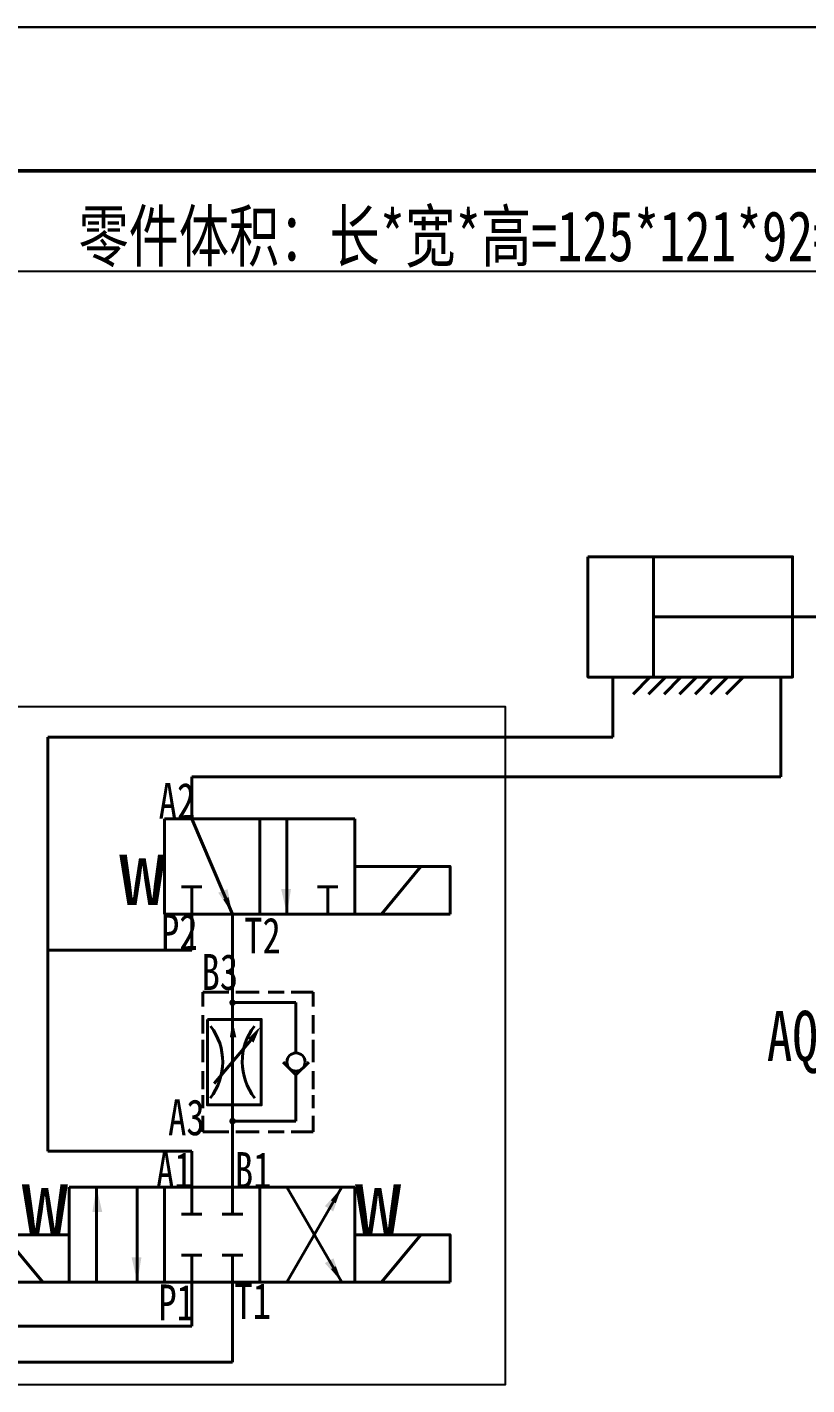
# Model space of a CAD drawing. Header units: millimetres. Extents: x 786 to 1206, y 249 to 546.
# Drawn here: x 1066.5 to 1120.8, y 451.3 to 545.9 of the extents above; entities that cross this region are included whole.
import ezdxf

# ---------------------------------------------------------------- set-up
doc = ezdxf.new("R2010")
doc.units = ezdxf.units.MM
doc.linetypes.add('CENTER', pattern=[50.8, 31.75, -6.35, 6.35, -6.35])
for name, color, linetype, lineweight in [('总内框线', 7, 'Continuous', 50), ('总外框线', 7, 'Continuous', 30), ('粗实线', 7, 'Continuous', 40), ('粗实线层', 7, 'Continuous', 15), ('虚虚线', 7, 'Continuous', 15)]:
    doc.layers.add(name, color=color, linetype=linetype, lineweight=lineweight)
doc.styles.get("Standard").update_dxf_attribs({"font": '', "height": 3.5})
doc.styles.get('Standard').set_extended_font_data('HYSWLongFangSong')

# ---------------------------------------------------------------- blocks, each defined once
blk = doc.blocks.new('三位四通电磁阀O')
at = {"lineweight": 40, "transparency": 33554687}
for p, q in [((-40.771, 10.641), (-47.771, 10.641)), ((-47.771, 10.641), (-47.771, 3.641)), ((-40.771, 10.641), (-47.771, 10.641)), ((-47.771, 10.641), (-47.771, 3.641)), ((-45.771, 10.641), (-45.771, 3.641)), ((-42.771, 10.641), (-42.771, 3.641)), ((-40.771, 3.641), (-40.771, 10.641)), ((-33.771, 10.641), (-40.771, 10.641)), ((-40.771, 10.641), (-40.771, 3.641)), ((-33.771, 10.641), (-40.771, 10.641)), ((-40.771, 10.641), (-40.771, 3.641)), ((-33.771, 10.641), (-40.771, 10.641)), ((-40.771, 10.641), (-40.771, 3.641)), ((-38.771, 10.641), (-38.771, 8.641)), ((-35.771, 8.641), (-35.771, 10.641)), ((-33.771, 3.641), (-33.771, 10.641)), ((-26.771, 10.641), (-33.771, 10.641)), ((-33.771, 10.641), (-33.771, 3.641)), ((-33.771, 3.641), (-33.771, 10.641)), ((-33.771, 10.641), (-26.771, 10.641)), ((-33.771, 3.641), (-33.771, 10.641)), ((-27.729, 10.641), (-31.771, 3.641)), ((-27.729, 3.641), (-31.771, 10.641)), ((-27.789, 10.538), (-27.785, 10.548)), ((-26.771, 3.641), (-26.771, 10.641)), ((-26.771, 10.641), (-26.771, 3.641)), ((-38.021, 8.641), (-39.521, 8.641)), ((-35.021, 8.641), (-36.521, 8.641)), ((-52.621, 7.141), (-49.731, 3.641)), ((-21.921, 7.141), (-24.811, 3.641)), ((-39.521, 5.641), (-38.021, 5.641)), ((-38.771, 5.641), (-38.771, 3.641)), ((-36.521, 5.641), (-35.021, 5.641)), ((-35.771, 3.641), (-35.771, 5.641)), ((-47.771, 3.641), (-40.771, 3.641)), ((-47.771, 3.641), (-40.771, 3.641)), ((-40.771, 3.641), (-33.771, 3.641)), ((-40.771, 3.641), (-33.771, 3.641)), ((-40.771, 3.641), (-33.771, 3.641)), ((-33.771, 3.641), (-26.771, 3.641)), ((-26.771, 3.641), (-33.771, 3.641))]:
    blk.add_line(p, q, dxfattribs=at)
for points in [[(-54.771, 3.641), (-47.771, 3.641), (-47.771, 7.141), (-54.771, 7.141)], [(-19.771, 3.641), (-26.771, 3.641), (-26.771, 7.141), (-19.771, 7.141)]]:
    blk.add_lwpolyline(points, close=True, dxfattribs=at)
for points in [[(-45.347, 8.799), (-46.074, 8.8), (-45.771, 10.641)], [(-45.979, 9.391), (-45.562, 9.391), (-45.771, 10.641)], [(-28.363, 8.849), (-28.976, 9.239), (-27.733, 10.631)], [(-28.179, 9.456), (-28.539, 9.666), (-27.729, 10.641)], [(-43.195, 5.484), (-42.468, 5.483), (-42.771, 3.641)], [(-28.984, 5.055), (-28.346, 5.403), (-27.729, 3.641)], [(-42.562, 4.891), (-42.979, 4.891), (-42.771, 3.641)], [(-28.174, 4.828), (-28.535, 4.62), (-27.729, 3.641)]]:
    blk.add_solid(points, dxfattribs=at)
at = {"lineweight": 40, "transparency": 33554687, "char_height": 5, "width": 5.4329, "attachment_point": 1}
for insert in [(-51.271, 12.141), (-26.771, 12.141)]:
    blk.add_mtext('{\\Ftxt|c0;w}', dxfattribs=dict(at, insert=insert))
blk = doc.blocks.new('单向调速阀')
at = {"lineweight": 40, "transparency": 33554687}
h = blk.add_hatch(color=256, dxfattribs=at)
edge = h.paths.add_edge_path()
edge.add_arc((70.84, 43.62), 0.2, 0, 360)
h = blk.add_hatch(color=256, dxfattribs=at)
edge = h.paths.add_edge_path()
edge.add_arc((70.84, 30.56), 0.2, 0, 360)
for p, q in [((70.84, 43.62), (70.84, 30.56)), ((70.84, 43.62), (77.84, 43.62)), ((77.84, 43.62), (77.84, 38.07)), ((68.81, 34.7), (72.86, 39.48)), ((76.42, 37.07), (77.84, 35.65)), ((77.84, 35.65), (79.25, 37.07)), ((77.84, 30.56), (77.84, 35.65))]:
    blk.add_line(p, q, dxfattribs=at)
at = {"lineweight": 40}
blk.add_line((70.84, 30.56), (77.84, 30.56), dxfattribs=at)
at = {"lineweight": 40, "transparency": 33554687}
for centre, radius in [((70.84, 43.62), 0.2), ((77.84, 37.07), 1), ((70.84, 30.56), 0.2)]:
    blk.add_circle(centre, radius, dxfattribs=at)
for centre, start, end in [((63.33, 37.09), 321.6226, 37.8888), ((78.34, 37.09), 142.1112, 218.3774)]:
    blk.add_arc(centre, 6.43, start, end, dxfattribs=at)
for points in [[(71.26, 39.78), (70.54, 39.78), (70.84, 41.62)], [(73.16, 39.22), (72.57, 39.65), (73.9, 40.96)]]:
    blk.add_solid(points, dxfattribs=at)
blk = doc.blocks.new('二位三通电磁阀')
at = {"lineweight": 40, "transparency": 33554687}
for p, q in [((50.235, 18.959), (57.235, 18.959)), ((50.235, 11.959), (50.235, 18.959)), ((55.235, 11.959), (52.235, 18.959)), ((57.235, 18.959), (57.235, 11.959)), ((64.235, 18.959), (57.235, 18.959)), ((57.235, 18.959), (64.235, 18.959)), ((59.235, 11.959), (59.235, 18.959)), ((64.235, 11.959), (64.235, 18.959)), ((64.235, 18.959), (64.235, 11.959)), ((69.086, 15.459), (66.195, 11.959)), ((52.985, 13.959), (51.485, 13.959)), ((52.235, 11.959), (52.235, 13.959)), ((61.485, 13.959), (62.985, 13.959)), ((62.235, 11.959), (62.235, 13.959)), ((57.235, 11.959), (50.235, 11.959)), ((50.235, 11.959), (57.235, 11.959)), ((57.235, 11.959), (64.235, 11.959)), ((64.235, 11.959), (57.235, 11.959))]:
    blk.add_line(p, q, dxfattribs=at)
blk.add_lwpolyline([(71.235, 11.959), (64.235, 11.959), (64.235, 15.459), (71.235, 15.459)], close=True, dxfattribs=at)
for points in [[(54.187, 13.533), (54.867, 13.789), (55.235, 11.959)], [(54.556, 13.029), (54.94, 13.192), (55.235, 11.959)], [(58.811, 13.802), (59.538, 13.801), (59.235, 11.959)], [(59.027, 13.209), (59.444, 13.209), (59.235, 11.959)]]:
    blk.add_solid(points, dxfattribs=at)
at = {"lineweight": 40, "transparency": 33554687, "insert": (46.905, 12.626), "char_height": 5, "width": 5.4329, "attachment_point": 7}
blk.add_mtext('{\\Ftxt|c0;w}', dxfattribs=at)

msp = doc.modelspace()

# ---------------------------------------------------------------- linework, layer by layer
msp.add_line((1060.7615, 528.9074), (1195.8448, 528.9074))
at = {"lineweight": 40}
for p, q in [((1110.1583, 509.0122), (1110.1583, 500.6217)), ((1110.1583, 504.817), (1126.0166, 504.817)), ((1108.7277, 499.444), (1109.9053, 500.6217)), ((1109.8088, 499.444), (1110.9864, 500.6217)), ((1110.8899, 499.444), (1112.0675, 500.6217)), ((1111.9709, 499.444), (1113.1486, 500.6217)), ((1113.052, 499.444), (1114.2296, 500.6217)), ((1114.1331, 499.444), (1115.3107, 500.6217)), ((1115.2142, 499.444), (1116.3918, 500.6217))]:
    msp.add_line(p, q, dxfattribs=at)
msp.add_lwpolyline([(1105.581, 509.0122), (1119.8518, 509.0122), (1119.8518, 500.6217), (1105.581, 500.6217)], close=True, dxfattribs=at)
msp.add_lwpolyline([(1037.9558, 498.5684), (1099.8111, 498.5684), (1099.8111, 451.3116), (1037.9558, 451.3116)], close=True)
at = {"layer": '总内框线'}
msp.add_line((795.8448, 535.9074), (1195.8448, 535.9074), dxfattribs=at)
at = {"layer": '总外框线'}
msp.add_line((785.8448, 545.9074), (1205.8448, 545.9074), dxfattribs=at)
at = {"layer": '粗实线', "lineweight": 40}
for p, q in [((1107.3146, 496.4417), (1107.3146, 500.6217)), ((1119.0186, 493.6749), (1119.0186, 500.6217)), ((1067.9266, 467.5997), (1067.9266, 496.4417)), ((1067.9266, 496.4417), (1107.3146, 496.4417)), ((1077.9586, 490.7489), (1077.9586, 493.6749)), ((1077.9586, 493.6749), (1119.0186, 493.6749)), ((1077.9586, 484.1127), (1077.9586, 481.6047)), ((1080.8026, 477.9394), (1080.8026, 484.1127)), ((1077.9586, 481.6047), (1067.9266, 481.6047)), ((1080.8026, 465.0917), (1080.8026, 469.6886)), ((1077.9586, 467.5997), (1067.9266, 467.5997)), ((1077.9586, 465.0917), (1077.9586, 467.5997)), ((1077.9586, 455.406), (1077.9586, 458.4555)), ((1080.8026, 458.4555), (1080.8026, 452.898)), ((1049.1069, 455.406), (1077.9586, 455.406)), ((1049.9735, 452.898), (1080.8026, 452.898))]:
    msp.add_line(p, q, dxfattribs=at)
msp.add_lwpolyline([(1079.0579, 476.7767), (1082.808, 476.7767), (1082.808, 470.8119), (1079.0579, 470.8119)], close=True, dxfattribs=at)
at = {"layer": '虚虚线', "lineweight": 40}
for p, q in [((1078.7264, 478.6604), (1080.5435, 478.6604)), ((1078.7264, 478.6604), (1078.7264, 477.6778)), ((1081.0237, 478.6604), (1082.6594, 478.6604)), ((1083.2822, 478.6604), (1084.4099, 478.6604)), ((1084.8854, 478.6604), (1086.4224, 478.6604)), ((1086.4224, 478.6604), (1086.4224, 477.6778)), ((1078.7264, 477.0579), (1078.7264, 475.7937)), ((1086.4224, 477.0579), (1086.4224, 475.7937)), ((1078.7264, 475.3499), (1078.7264, 473.8004)), ((1086.4224, 475.3499), (1086.4224, 473.8004)), ((1078.7264, 473.1693), (1078.7264, 471.9232)), ((1086.4224, 473.1693), (1086.4224, 471.9232)), ((1078.7264, 471.4861), (1078.7264, 470.5793)), ((1086.4224, 471.4861), (1086.4224, 470.5793)), ((1078.7264, 468.9404), (1078.7264, 470.0623)), ((1086.4224, 468.9404), (1086.4224, 470.0623)), ((1078.7264, 468.9404), (1080.5435, 468.9404)), ((1081.0237, 468.9404), (1082.6594, 468.9404)), ((1083.2822, 468.9404), (1084.4099, 468.9404)), ((1084.8854, 468.9404), (1086.4224, 468.9404))]:
    msp.add_line(p, q, dxfattribs=at)

# ---------------------------------------------------------------- block references
at = {"layer": '粗实线层', "lineweight": -3, "xscale": 0.9480240000000001, "yscale": 0.9480240000000001, "zscale": 0.9480240000000001}
msp.add_blockref('二位三通电磁阀', (1028.4382, 472.775), dxfattribs=at)
at = {"layer": '粗实线层', "linetype": 'CENTER', "lineweight": 40, "xscale": 0.632016, "yscale": 0.632016, "zscale": 0.632016}
msp.add_blockref('单向调速阀', (1036.0318, 450.3733), dxfattribs=at)
at = {"layer": '粗实线层', "lineweight": -3, "transparency": 33554687, "xscale": 0.9480240000000001, "yscale": 0.9480240000000001, "zscale": 0.9480240000000001}
msp.add_blockref('三位四通电磁阀O', (1114.7141, 455.0034), dxfattribs=at)

# ---------------------------------------------------------------- texts
for s, width, heights, insert, char_height, attachment_point in [('\\A1;零件体积：长*宽*高=125*121*92=1391500mm{\\H0.7x;\\S3^ ;}        孔深累计值：1046mm', 135.083304, [7], (1128.2224, 531.719), 3.5, 5), ('A2', 1.784796, [0], (1075.6546, 493.2521), 2.5, 1), ('P2', 1.784796, [0], (1075.8173, 484.1203), 2.5, 1), ('T2', 1.784796, [0], (1081.6172, 483.8662), 2.5, 1), ('AQF3-E10B', 14.155359, [0], (1118.0475, 477.3687), 3.5, 1), ('A3', 1.784796, [0], (1076.3112, 471.203), 2.5, 1), ('A1', 1.784796, [0], (1075.471, 467.5255), 2.5, 1), ('B1', 1.784796, [0], (1080.9647, 467.5255), 2.5, 1), ('P1', 1.784796, [0], (1075.6309, 458.3044), 2.5, 1), ('T1', 1.784796, [0], (1080.9355, 458.411), 2.5, 1)]:
    msp.add_mtext_dynamic_manual_height_columns(s, width=width, gutter_width=17.5, heights=heights, dxfattribs=dict(insert=insert, char_height=char_height, attachment_point=attachment_point))
at = {"lineweight": 40, "insert": (1078.6446, 481.325), "char_height": 2.5, "attachment_point": 1}
msp.add_mtext_dynamic_manual_height_columns('B3', width=1.784796, gutter_width=17.5, heights=[0], dxfattribs=at)

doc.saveas('drawing.dxf')
